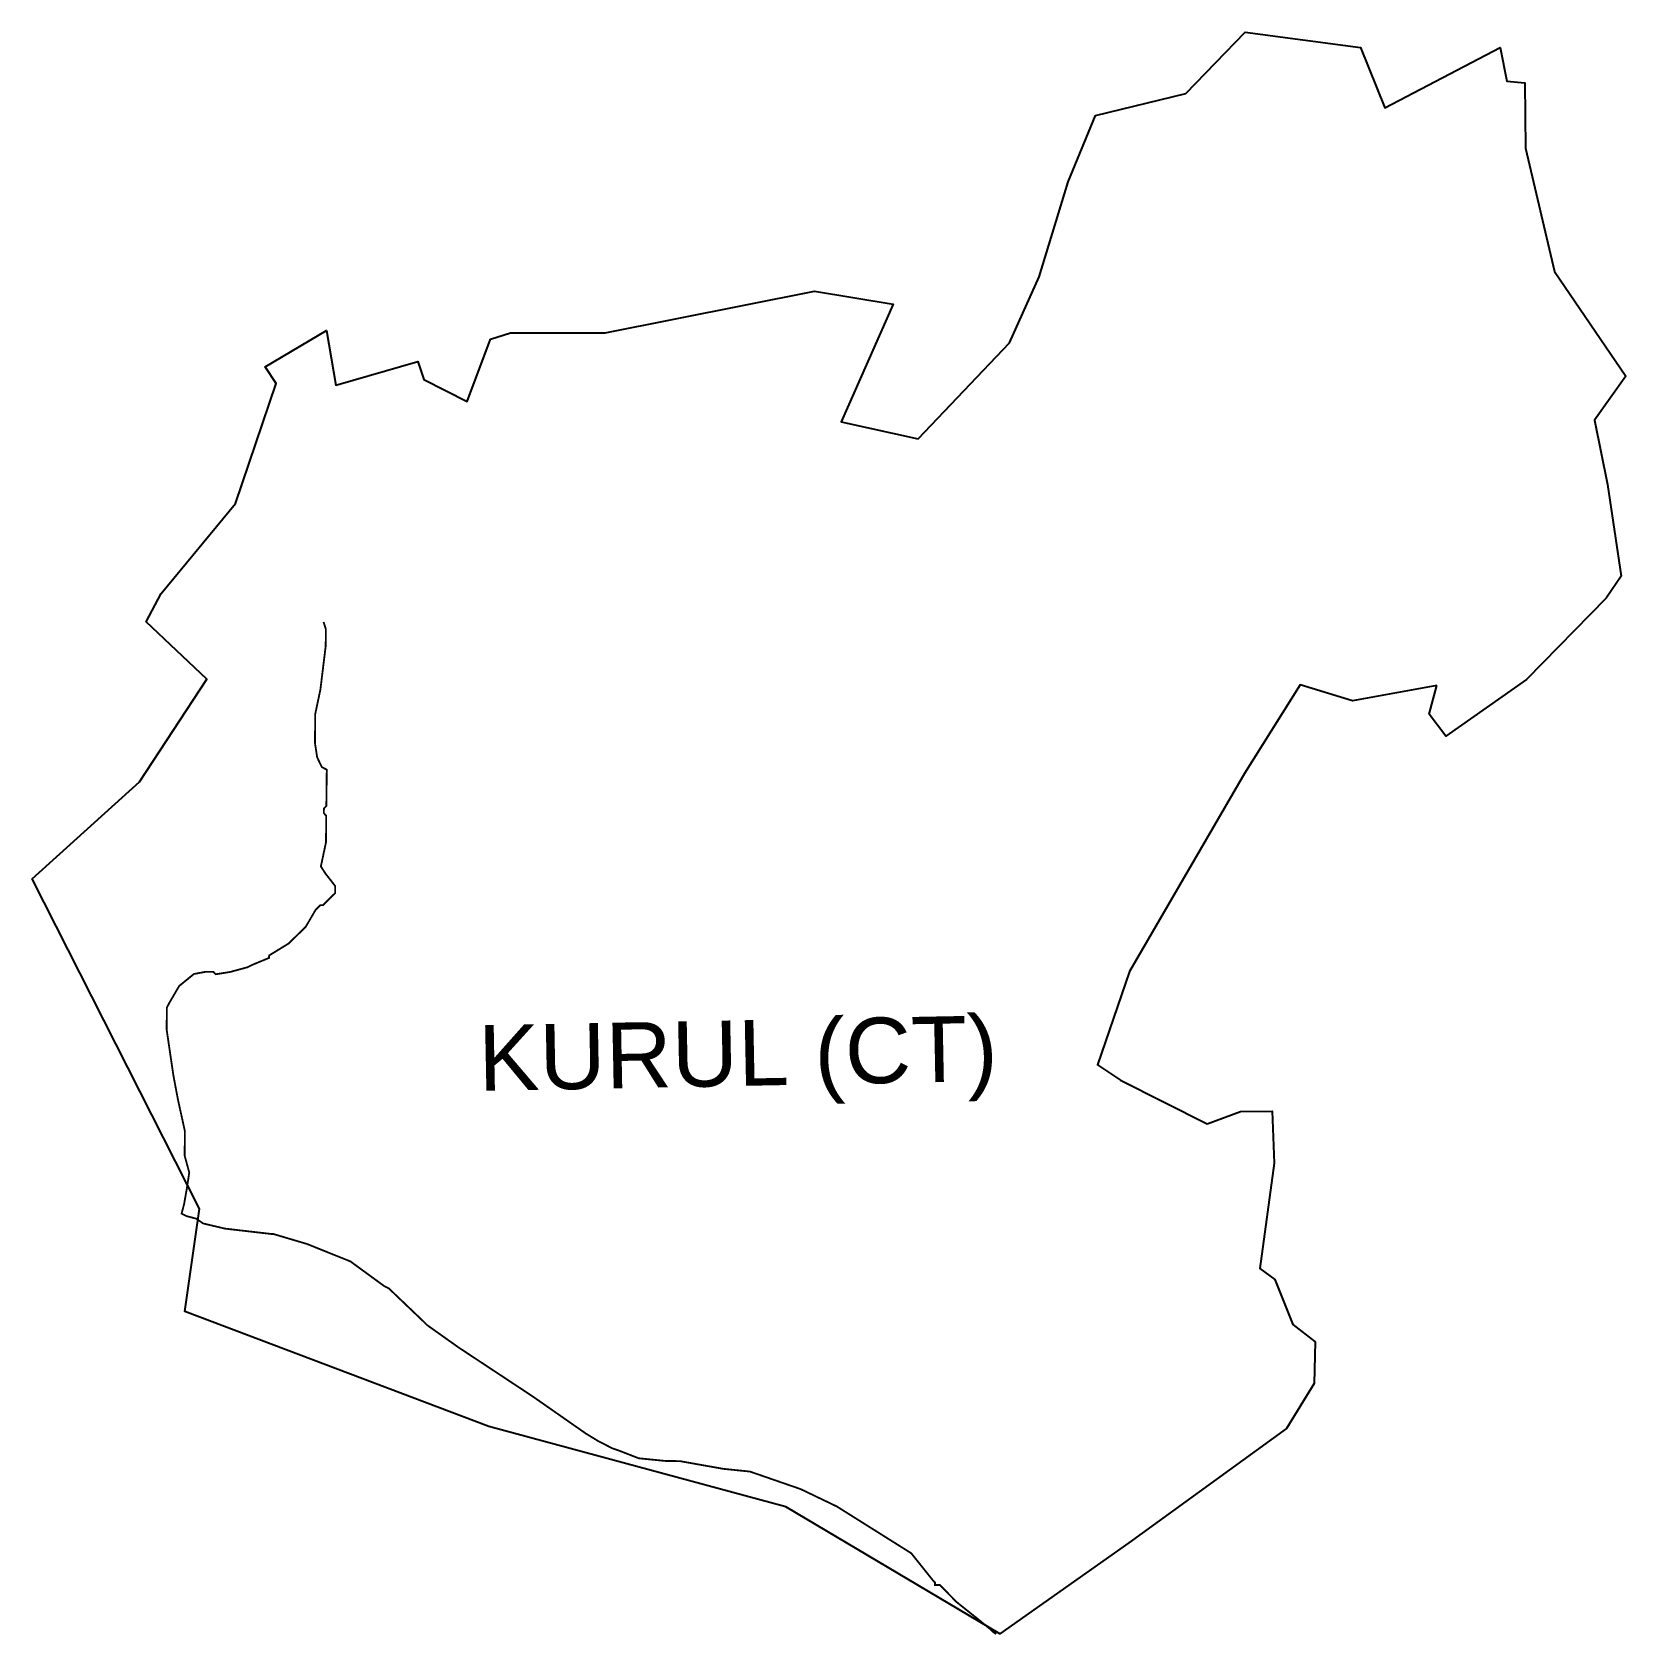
# Model space of a CAD drawing. Header units: metres. Extents: x 276738 to 279380, y 2061660 to 2064315.
import ezdxf

# ---------------------------------------------------------------- set-up
doc = ezdxf.new("R2010")
doc.units = ezdxf.units.M
for name, color, linetype in [('LOW TIDE LINE', 5, 'Continuous'), ('village', 3, 'Continuous'), ('VILLAGE NAME', 250, 'Continuous')]:
    doc.layers.add(name, color=color, linetype=linetype)
doc.styles.get("Standard").update_dxf_attribs({"font": 'calibri.ttf'})

msp = doc.modelspace()

# ---------------------------------------------------------------- linework, layer by layer
at = {"layer": 'LOW TIDE LINE', "lineweight": 18}
msp.add_lwpolyline([(278336, 2061661.3, 3.01, 3.01, 0), (278330, 2061665.4, 3.01, 3.01, 0), (278326.1, 2061669.4, 3.01, 3.01, 0), (278306.2, 2061685.7, 3.01, 3.01, 0), (278270.4, 2061714.2, 3.01, 3.01, 0), (278242.6, 2061742.6, 3.01, 3.01, 0), (278234.6, 2061742.6, 3.01, 3.01, 0), (278234.6, 2061746.7, 3.01, 3.01, 0), (278230.7, 2061750.7, 3.01, 3.01, 0), (278195.1, 2061795.2, 3.01, 3.01, 0), (278071.6, 2061872.8, 3.01, 3.01, 0), (278011.7, 2061901.5, 3.01, 3.01, 0), (277927.8, 2061930.5, 3.01, 3.01, 0), (277883.7, 2061935, 3.01, 3.01, 0), (277835.7, 2061943.5, 3.01, 3.01, 0), (277811.7, 2061947.8, 3.01, 3.01, 0), (277787.6, 2061948.1, 3.01, 3.01, 0), (277743.5, 2061952.5, 3.01, 3.01, 0), (277711.6, 2061964.9, 3.01, 3.01, 0), (277699.6, 2061969.1, 3.01, 3.01, 0), (277691.6, 2061973.2, 3.01, 3.01, 0), (277675.7, 2061981.4, 3.01, 3.01, 0), (277655.7, 2061993.6, 3.01, 3.01, 0), (277568.2, 2062054.7, 3.01, 3.01, 0), (277444.7, 2062136.3, 3.01, 3.01, 0), (277393, 2062173, 3.01, 3.01, 0), (277389, 2062177, 3.01, 3.01, 0), (277329.5, 2062233.8, 3.01, 3.01, 0), (277321.5, 2062237.9, 3.01, 3.01, 0), (277265.8, 2062278.6, 3.01, 3.01, 0), (277193.9, 2062307.5, 3.01, 3.01, 0), (277137.9, 2062324.1, 3.01, 3.01, 0), (277133.9, 2062324.2, 3.01, 3.01, 0), (277057.8, 2062333, 3.01, 3.01, 0), (277021.8, 2062341.5, 3.01, 3.01, 0), (277009.8, 2062349.6, 3.01, 3.01, 0), (276993.8, 2062353.8, 3.01, 3.01, 0), (276985.9, 2062357.9, 3.01, 3.01, 0), (276990.1, 2062373.9, 3.01, 3.01, 0), (276994.3, 2062397.9, 3.01, 3.01, 0), (276998.6, 2062425.9, 3.01, 3.01, 0), (276990.9, 2062454.1, 3.01, 3.01, 0), (276991.4, 2062494.2, 3.01, 3.01, 0), (276979.9, 2062546.5, 3.01, 3.01, 0), (276972.3, 2062586.7, 3.01, 3.01, 0), (276961.1, 2062663, 3.01, 3.01, 0), (276961.5, 2062699.1, 3.01, 3.01, 0), (276965.6, 2062707.1, 3.01, 3.01, 0), (276981.9, 2062735, 3.01, 3.01, 0), (277006.2, 2062754.8, 3.01, 3.01, 0), (277026.3, 2062758.6, 3.01, 3.01, 0), (277038.3, 2062758.5, 3.01, 3.01, 0), (277042.3, 2062754.4, 3.01, 3.01, 0), (277066.4, 2062758.2, 3.01, 3.01, 0), (277094.6, 2062765.9, 3.01, 3.01, 0), (277102.6, 2062769.8, 3.01, 3.01, 0), (277130.8, 2062781.5, 3.01, 3.01, 0), (277130.9, 2062785.5, 3.01, 3.01, 0), (277163.2, 2062805.3, 3.01, 3.01, 0), (277171.3, 2062813.2, 3.01, 3.01, 0), (277191.6, 2062833, 3.01, 3.01, 0), (277207.9, 2062860.9, 3.01, 3.01, 0), (277216, 2062868.9, 3.01, 3.01, 0), (277220, 2062868.8, 3.01, 3.01, 0), (277228.1, 2062876.8, 3.01, 3.01, 0), (277240.3, 2062888.7, 3.01, 3.01, 0), (277240.4, 2062900.7, 3.01, 3.01, 0), (277224.6, 2062920.9, 3.01, 3.01, 0), (277216.7, 2062933, 3.01, 3.01, 0), (277225.2, 2062973.1, 3.01, 3.01, 0), (277225.6, 2063017.2, 3.01, 3.01, 0), (277221.7, 2063021.2, 3.01, 3.01, 0), (277221.8, 2063029.3, 3.01, 3.01, 0), (277225.8, 2063033.2, 3.01, 3.01, 0), (277226.5, 2063093.4, 3.01, 3.01, 0), (277218.5, 2063097.5, 3.01, 3.01, 0), (277210.6, 2063113.6, 3.01, 3.01, 0), (277206.9, 2063137.7, 3.01, 3.01, 0), (277207.4, 2063185.9, 3.01, 3.01, 0), (277215.9, 2063225.9, 3.01, 3.01, 0), (277224.7, 2063298, 3.01, 3.01, 0), (277225, 2063326.1, 3.01, 3.01, 0), (277221.1, 2063338.2, 3.01, 3.01, 0)], format="xyseb", dxfattribs=at)
at = {"layer": 'village', "color": 3}
msp.add_polyline3d([(279066.2, 2063233, 0), (278926.7, 2063207.3, 0), (278839.7, 2063233.7, 0), (278747.4, 2063087.1, 0), (278556.9, 2062759, 0), (278503.7, 2062604.5, 0), (278541.7, 2062579, 0), (278685.8, 2062506.4, 0), (278741.1, 2062526.9, 0), (278793.5, 2062527.6, 0), (278796.9, 2062441.2, 0), (278772.7, 2062266.8, 0), (278797.6, 2062248.9, 0), (278827.4, 2062174.4, 0), (278864.7, 2062145.5, 0), (278863.2, 2062076.5, 0), (278817.2, 2062001.9, 0), (278555.5, 2061812.3, 0), (278341.9, 2061661.9, 0), (277987.5, 2061872.3, 0), (277494.9, 2062005.4, 0), (276991.3, 2062195.7, 0), (277015.4, 2062365.6, 0), (276738, 2062912.5, 0), (276916.2, 2063073.2, 0), (277027.5, 2063243.2, 0), (276927, 2063338.4, 0), (276951.9, 2063385.2, 0), (277075.3, 2063534.4, 0), (277142.4, 2063733.2, 0), (277124.4, 2063760.8, 0), (277225.8, 2063820.9, 0), (277241.6, 2063730.2, 0), (277377.3, 2063769.5, 0), (277387.3, 2063739.8, 0), (277458.9, 2063703.1, 0), (277498.1, 2063806.9, 0), (277531.2, 2063817.4, 0), (277688, 2063817.2, 0), (278034.6, 2063886, 0), (278165.1, 2063864.7, 0), (278078.9, 2063669.8, 0), (278206.4, 2063641.4, 0), (278358.2, 2063800.3, 0), (278407.1, 2063910.1, 0), (278455, 2064067.5, 0), (278500.5, 2064177.2, 0), (278650.5, 2064213.6, 0), (278748.3, 2064315.4, 0), (278939.7, 2064289.6, 0), (278980, 2064189.9, 0), (279171.4, 2064289.7, 0), (279182.1, 2064234.1, 0), (279212.1, 2064231.1, 0), (279213, 2064122.9, 0), (279261.4, 2063918.7, 0), (279379.7, 2063745.5, 0), (279327.4, 2063672.7, 0), (279349.3, 2063565.7, 0), (279372, 2063414.1, 0), (279347.1, 2063377.7, 0), (279215, 2063242.7, 0), (279081.3, 2063148.8, 0), (279053.4, 2063185.1, 0)], close=True, dxfattribs=at)

# ---------------------------------------------------------------- texts
at = {"layer": 'VILLAGE NAME', "insert": (277476.5, 2062669.8), "char_height": 108.748, "attachment_point": 1, "rotation": 1.1028}
msp.add_mtext_dynamic_manual_height_columns('{\\fArial|b0|i0|c0|p34;KURUL (CT)}', width=1031.482, gutter_width=543.7, heights=[0], dxfattribs=at)

doc.saveas('drawing.dxf')
